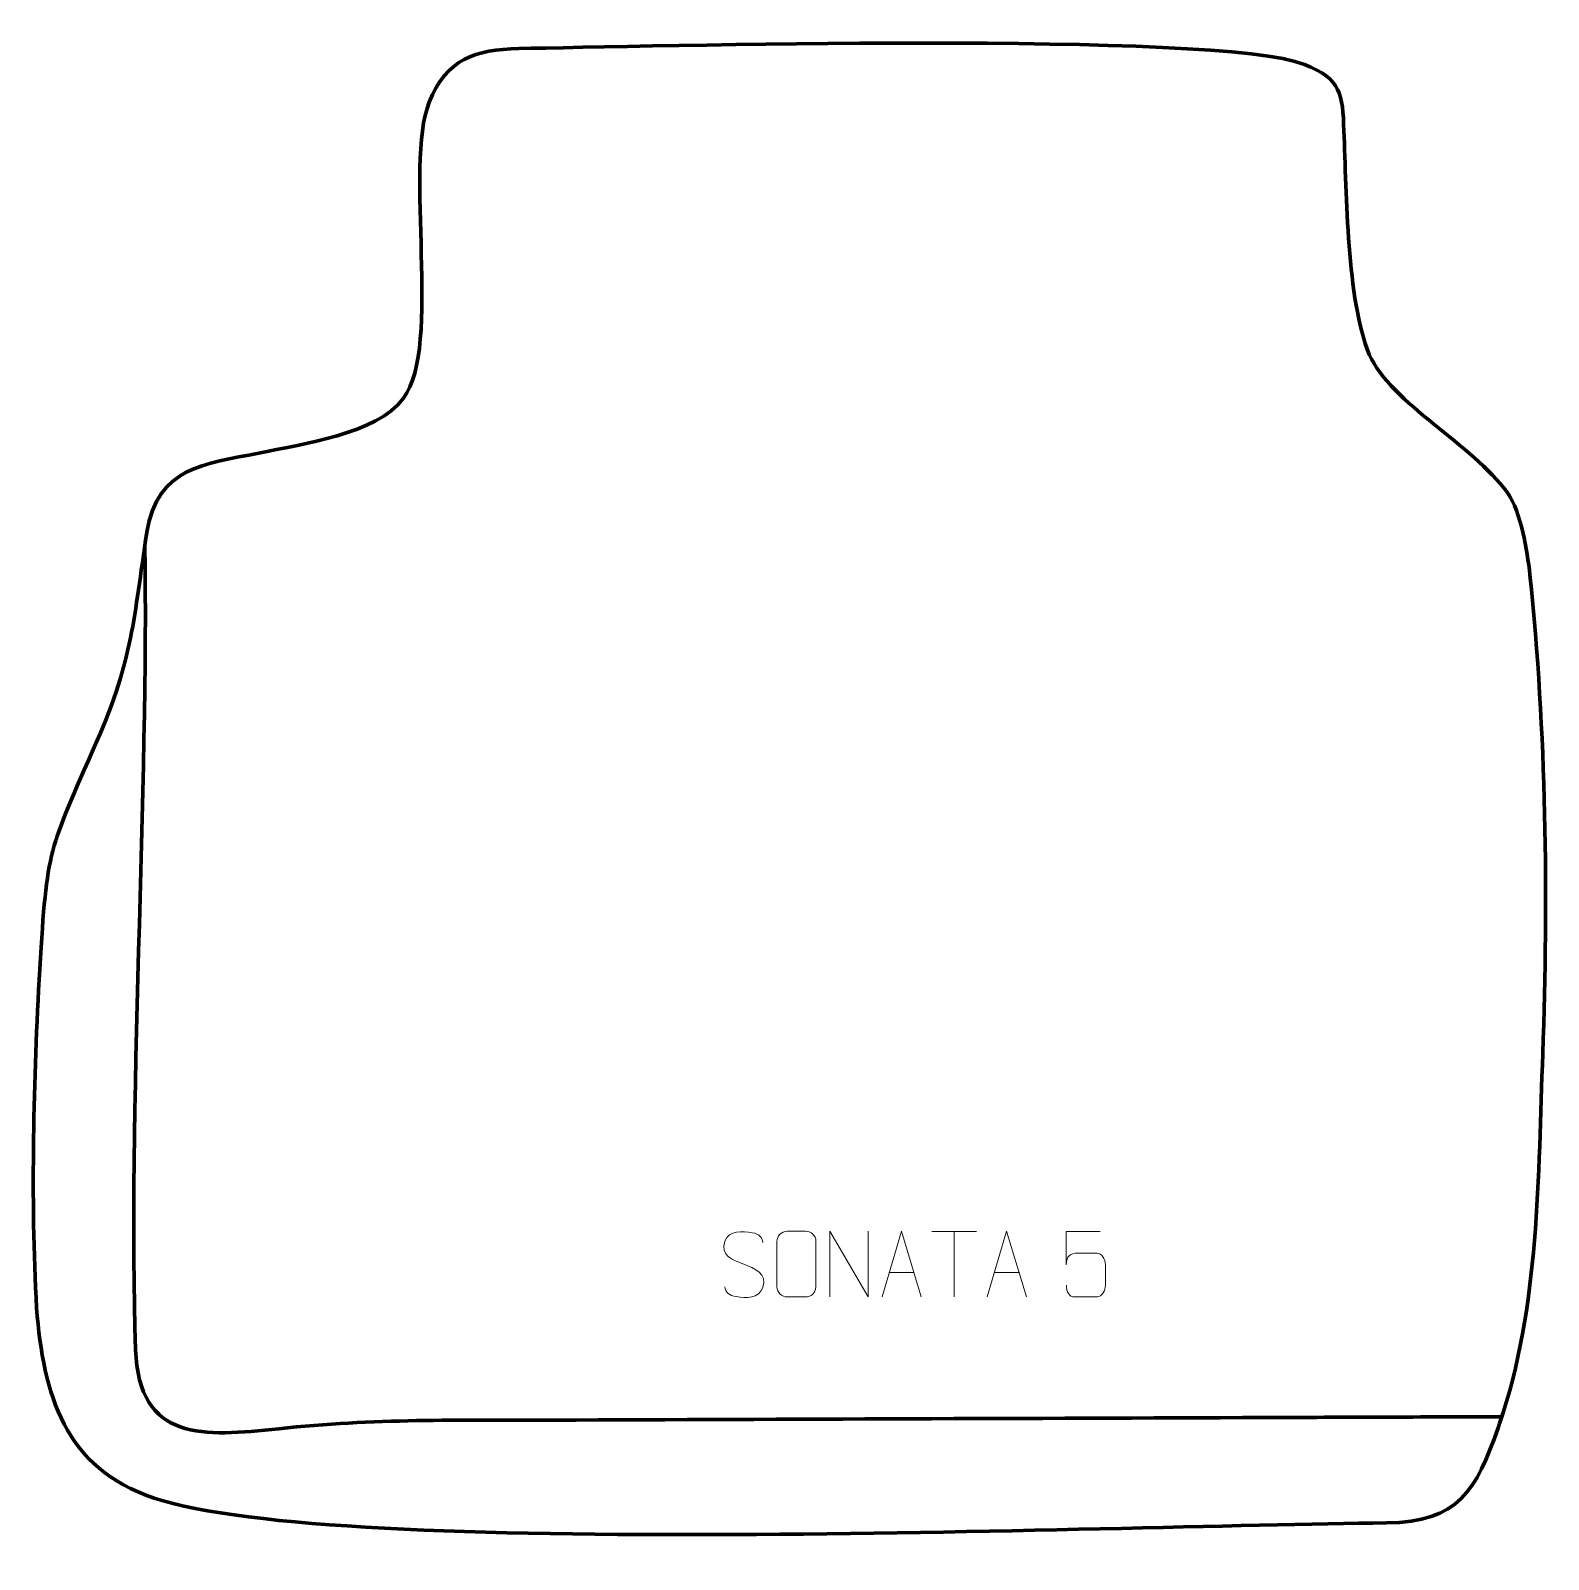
# Model space of a CAD drawing. Header units: millimetres. Extents: x -537 to 40, y 170 to 751.
import ezdxf

# ---------------------------------------------------------------- set-up
doc = ezdxf.new("R2010")
doc.units = ezdxf.units.MM
doc.header["$MEASUREMENT"] = 0
doc.layers.add('layer 2', color=7, linetype='Continuous')
doc.layers.add('layer 3', color=7, linetype='Continuous')

msp = doc.modelspace()

# ---------------------------------------------------------------- linework, layer by layer
at = {"layer": 'layer 2', "color": 142, "lineweight": 158}
msp.add_open_spline([(22.518, 224.0959), (-7.5055, 223.9879), (-37.529, 223.88), (-67.5524, 223.772), (-67.5524, 223.772), (-157.6228, 223.4481), (-247.6932, 223.1242), (-337.7636, 222.8003), (-337.7636, 222.8003), (-373.9462, 222.758), (-406.0712, 223.4059), (-442.3373, 219.5016), (-442.3373, 219.5016), (-470.8255, 216.5419), (-495.4846, 214.3751), (-496.7488, 249.6909), (-496.7488, 249.6909), (-499.8599, 336.6092), (-491.6912, 464.7422), (-493.2312, 555.0543)], degree=3, knots=[0, 0, 0, 0, 0.16666667, 0.16666667, 0.16666667, 0.16666667, 0.33333333, 0.33333333, 0.33333333, 0.33333333, 0.5, 0.5, 0.5, 0.5, 0.66666667, 0.66666667, 0.66666667, 0.66666667, 1, 1, 1, 1], dxfattribs=at)
at = {"layer": 'layer 3', "color": 242, "lineweight": 158}
msp.add_open_spline([(-351.0986, 744.1137), (-367.6855, 743.7254), (-378.4812, 740.2394), (-385.135, 723.7259), (-385.135, 723.7259), (-394.8858, 699.5263), (-380.1418, 631.1604), (-394.9302, 611.2136), (-394.9302, 611.2136), (-405.2417, 597.3054), (-433.5006, 593.9749), (-449.8723, 590.314), (-449.8723, 590.314), (-470.7002, 586.2129), (-488.4429, 585.111), (-492.4407, 560.2353), (-492.4407, 560.2353), (-497.6179, 527.038), (-497.5547, 512.8882), (-511.5365, 480.611), (-511.5365, 480.611), (-529.9605, 438.6373), (-530.2845, 440.9212), (-533.1838, 394.236), (-533.1838, 394.236), (-535.527, 352.6424), (-536.6506, 306.8899), (-534.3838, 265.3471), (-534.3838, 265.3471), (-531.6392, 232.4774), (-524.0424, 204.6265), (-489.6518, 193.1621), (-489.6518, 193.1621), (-419.7049, 169.8447), (-129.1019, 182.6953), (-21.3225, 183.6986), (-21.3225, 183.6986), (5.9812, 183.9528), (12.8428, 196.1268), (21.089, 219.9027), (21.089, 219.9027), (21.089, 219.9027), (21.6646, 221.5625), (21.6646, 221.5625), (21.6646, 221.5625), (36.7824, 265.4355), (36.3889, 316.0451), (38.0694, 362.1533), (38.0694, 362.1533), (40.2236, 421.2562), (39.4283, 485.0024), (33.1973, 544.0141), (33.1973, 544.0141), (32.0418, 553.71), (30.0614, 567.2953), (24.503, 575.4982), (24.503, 575.4982), (11.4827, 593.4546), (-19.2542, 609.0713), (-27.9335, 627.855), (-27.9335, 627.855), (-36.4198, 648.9279), (-36.487, 688.4987), (-37.4893, 712.7987), (-37.4893, 712.7987), (-38.0712, 726.9079), (-38.3697, 732.4109), (-52.5328, 738.0741), (-52.5328, 738.0741), (-84.7128, 750.9417), (-306.6023, 744.7956), (-351.0986, 744.1137)], degree=3, knots=[0, 0, 0, 0, 0.05263158, 0.05263158, 0.05263158, 0.05263158, 0.10526316, 0.10526316, 0.10526316, 0.10526316, 0.15789474, 0.15789474, 0.15789474, 0.15789474, 0.21052632, 0.21052632, 0.21052632, 0.21052632, 0.26315789, 0.26315789, 0.26315789, 0.26315789, 0.31578947, 0.31578947, 0.31578947, 0.31578947, 0.36842105, 0.36842105, 0.36842105, 0.36842105, 0.42105263, 0.42105263, 0.42105263, 0.42105263, 0.47368421, 0.47368421, 0.47368421, 0.47368421, 0.52631579, 0.52631579, 0.52631579, 0.52631579, 0.57894737, 0.57894737, 0.57894737, 0.57894737, 0.63157895, 0.63157895, 0.63157895, 0.63157895, 0.68421053, 0.68421053, 0.68421053, 0.68421053, 0.73684211, 0.73684211, 0.73684211, 0.73684211, 0.78947368, 0.78947368, 0.78947368, 0.78947368, 0.84210526, 0.84210526, 0.84210526, 0.84210526, 0.89473684, 0.89473684, 0.89473684, 0.89473684, 1, 1, 1, 1], dxfattribs=at)
at = {"layer": 'layer 3', "color": 250, "lineweight": 9}
for points, knots in [([(-265.5829, 282.0807), (-269.8312, 283.5511), (-274.7393, 285.3469), (-272.7342, 290.8672), (-272.7342, 290.8672), (-271.2307, 295.0071), (-266.0171, 294.6186), (-262.4135, 294.0175), (-262.4135, 294.0175), (-259.5529, 293.5403), (-258.6882, 292.3271), (-258.3776, 290.243)], [0, 0, 0, 0, 0.25, 0.25, 0.25, 0.25, 0.5, 0.5, 0.5, 0.5, 1, 1, 1, 1]), ([(-249.1025, 294.5571), (-246.7768, 294.5571), (-244.4507, 294.5571), (-242.1246, 294.5571), (-242.1246, 294.5571), (-240.178, 294.5927), (-238.1866, 293.1011), (-238.1599, 290.6635), (-238.1599, 290.6635), (-238.1603, 284.9166), (-238.1603, 279.1693), (-238.1599, 273.4216), (-238.1599, 273.4216), (-238.2997, 271.0982), (-239.9769, 269.6186), (-242.1246, 269.6078), (-242.1246, 269.6078), (-244.4565, 269.6082), (-246.7884, 269.6082), (-249.1199, 269.6078), (-249.1199, 269.6078), (-251.0449, 269.5024), (-253.017, 271.3869), (-253.0058, 273.4042), (-253.0058, 273.4042), (-253.0055, 279.1743), (-253.0055, 284.944), (-253.0058, 290.7133), (-253.0058, 290.7133), (-253.0016, 292.8514), (-251.2549, 294.5706), (-249.1025, 294.5571)], [0, 0, 0, 0, 0.11111111, 0.11111111, 0.11111111, 0.11111111, 0.22222222, 0.22222222, 0.22222222, 0.22222222, 0.33333333, 0.33333333, 0.33333333, 0.33333333, 0.44444444, 0.44444444, 0.44444444, 0.44444444, 0.55555556, 0.55555556, 0.55555556, 0.55555556, 0.66666667, 0.66666667, 0.66666667, 0.66666667, 0.77777778, 0.77777778, 0.77777778, 0.77777778, 1, 1, 1, 1]), ([(-232.9103, 269.6039), (-232.9103, 269.6039), (-232.9103, 294.5574), (-232.9103, 294.5574), (-232.9103, 294.5574), (-232.9103, 294.5574), (-218.2555, 269.6039), (-218.2555, 269.6039), (-218.2555, 269.6039), (-218.2555, 269.6039), (-218.2555, 294.5574), (-218.2555, 294.5574)], [0, 0, 0, 0, 0.25, 0.25, 0.25, 0.25, 0.5, 0.5, 0.5, 0.5, 1, 1, 1, 1]), ([(-213.0534, 269.6039), (-213.0534, 269.6039), (-205.6824, 294.5574), (-205.6824, 294.5574), (-205.6824, 294.5574), (-205.6824, 294.5574), (-198.1125, 269.6039), (-198.1125, 269.6039)], [0, 0, 0, 0, 0.33333333, 0.33333333, 0.33333333, 0.33333333, 1, 1, 1, 1]), ([(-173.0534, 269.6039), (-173.0534, 269.6039), (-165.6824, 294.5574), (-165.6824, 294.5574), (-165.6824, 294.5574), (-165.6824, 294.5574), (-158.1125, 269.6039), (-158.1125, 269.6039)], [0, 0, 0, 0, 0.33333333, 0.33333333, 0.33333333, 0.33333333, 1, 1, 1, 1]), ([(-130.1889, 294.5354), (-130.1889, 294.5354), (-143.0406, 294.5354), (-143.0406, 294.5354), (-143.0406, 294.5354), (-143.0403, 290.3048), (-143.0403, 286.0739), (-143.0406, 281.8427), (-143.0406, 281.8427), (-143.0409, 285.1528), (-141.4099, 286.2246), (-138.5979, 286.2851), (-138.5979, 286.2851), (-136.1583, 286.2854), (-133.7188, 286.2854), (-131.2796, 286.2851), (-131.2796, 286.2851), (-129.6298, 286.2919), (-128.1549, 283.9114), (-128.1264, 281.8427), (-128.1264, 281.8427), (-128.1267, 279.2554), (-128.1267, 276.6678), (-128.1264, 274.0801), (-128.1264, 274.0801), (-128.0802, 272.1207), (-129.5796, 269.6844), (-131.2055, 269.6259), (-131.2055, 269.6259), (-133.162, 269.6262), (-138.057, 269.6262), (-140.014, 269.6259), (-140.014, 269.6259), (-141.8595, 269.6171), (-142.9666, 271.5819), (-142.9874, 274.133)], [0, 0, 0, 0, 0.1, 0.1, 0.1, 0.1, 0.2, 0.2, 0.2, 0.2, 0.3, 0.3, 0.3, 0.3, 0.4, 0.4, 0.4, 0.4, 0.5, 0.5, 0.5, 0.5, 0.6, 0.6, 0.6, 0.6, 0.7, 0.7, 0.7, 0.7, 0.8, 0.8, 0.8, 0.8, 1, 1, 1, 1]), ([(-265.5829, 282.0806), (-261.5643, 280.4339), (-256.5348, 278.5456), (-258.3688, 273.1853), (-258.3688, 273.1853), (-259.8286, 268.9189), (-264.7394, 269.1756), (-268.4655, 269.7303), (-268.4655, 269.7303), (-271.2155, 270.1401), (-272.4364, 271.3536), (-272.8144, 273.4658)], [0, 0, 0, 0, 0.25, 0.25, 0.25, 0.25, 0.5, 0.5, 0.5, 0.5, 1, 1, 1, 1])]:
    msp.add_open_spline(points, degree=3, knots=knots, dxfattribs=at)
for points in [[(-194.0766, 294.5339), (-194.0766, 294.5339), (-177.0894, 294.5339), (-177.0894, 294.5339)], [(-185.5828, 269.6039), (-185.5828, 269.6039), (-185.5828, 294.5574), (-185.5828, 294.5574)], [(-210.3308, 278.8533), (-210.3308, 278.8533), (-200.8351, 278.8533), (-200.8351, 278.8533)], [(-170.3308, 278.8533), (-170.3308, 278.8533), (-160.8351, 278.8533), (-160.8351, 278.8533)]]:
    msp.add_open_spline(points, degree=3, dxfattribs=at)

doc.saveas('drawing.dxf')
